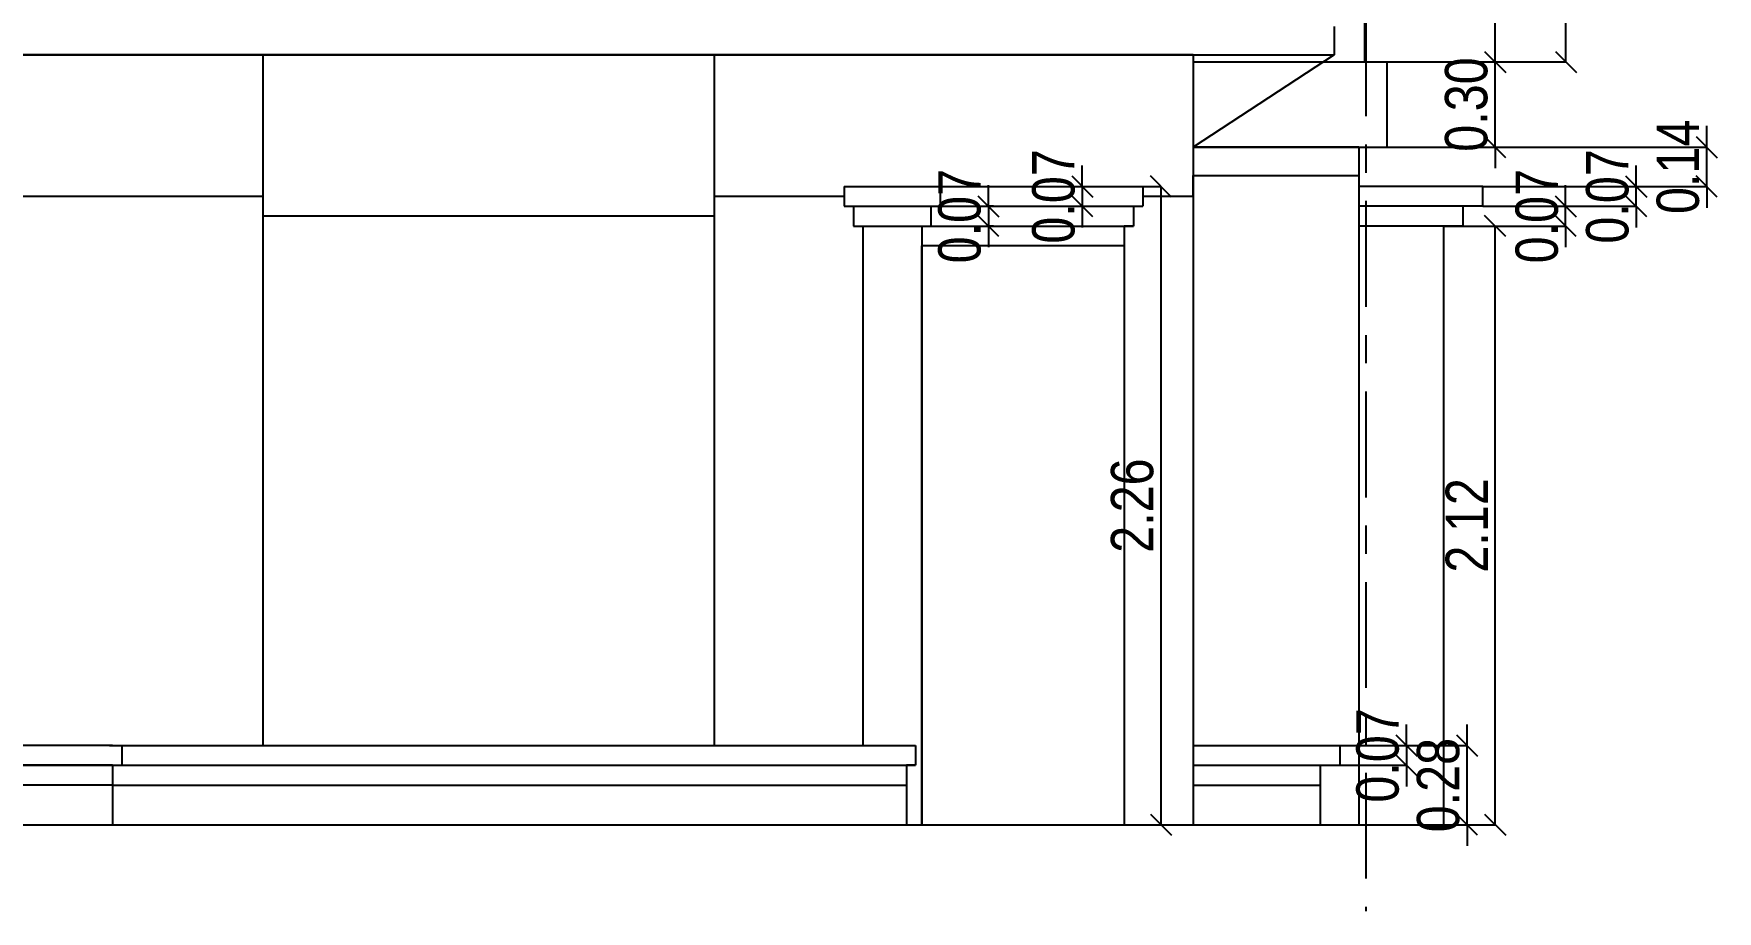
# Model space of a CAD drawing. Extents: x -135 to 36, y 31 to 104.
# Drawn here: x 29.6 to 35.57, y 44.67 to 47.78 of the extents above; entities that cross this region are included whole.
import ezdxf

# ---------------------------------------------------------------- set-up
doc = ezdxf.new("R2010")
doc.units = 0
doc.header["$MEASUREMENT"] = 0
doc.header["$PDMODE"] = 3
doc.linetypes.add('CENTER2', pattern=[1.125, 0.75, -0.125, 0.125, -0.125])
doc.layers.get('0').update_dxf_attribs({"linetype": 'CONTINUOUS'})
doc.layers.get('DEFPOINTS').update_dxf_attribs({"linetype": 'CONTINUOUS'})
for name, color, linetype in [('COTAS', 12, 'CONTINUOUS'), ('EJES', 161, 'CENTER2'), ('NUEVO', 1, 'CONTINUOUS'), ('SOMBRA', 251, 'CONTINUOUS')]:
    doc.layers.add(name, color=color, linetype=linetype)
doc.styles.add('COTAS SECUNDARIAS', font='ARIALN.TTF', dxfattribs={"height": 0.15})
doc.dimstyles.new('COTA SECUNDARIAS', dxfattribs={"dimscale": 5, "dimtxt": 1, "dimasz": 0.015, "dimexe": 0, "dimexo": 0, "dimgap": 0.005, "dimtad": 1, "dimzin": 1, "dimdsep": 46, "dimtxsty": 'COTAS SECUNDARIAS', "dimblk": 'OBLIQUE', "dimcen": 0, "dimclrd": 11, "dimclre": 11, "dimclrt": 11, "dimaunit": 1, "dimadec": 1, "dimazin": 0, "dimtfac": 0.4, "dimtix": 1, "dimtmove": 1, "dimatfit": 3, "dimfxl": 0, "dimtolj": 1, "dimtzin": 0, "dimlwd": -1, "dimarcsym": 0})

# ---------------------------------------------------------------- blocks, each defined once
blk = doc.blocks.new('_Oblique')
at = {"color": 0, "linetype": 'ByBlock', "lineweight": -2}
blk.add_line((-0.5, -0.5), (0.5, 0.5), dxfattribs=at)
blk = doc.blocks.new('*D70')
at = {"layer": 'COTAS', "color": 11}
for p, q in [((34.6813, 45.2599), (34.6813, 45.3349)), ((34.6813, 44.9795), (34.6813, 45.2599)), ((34.6813, 44.9795), (34.6813, 44.9045))]:
    blk.add_line(p, q, dxfattribs=at)
at = {"layer": 'COTAS', "color": 11, "lineweight": -2}
for p, q in [((34.2309, 45.2599), (34.6813, 45.2599)), ((34.1609, 44.9795), (34.6813, 44.9795))]:
    blk.add_line(p, q, dxfattribs=at)
at = {"layer": 'DEFPOINTS', "color": 0}
for p in [(34.2309, 45.2599), (34.6813, 45.2599), (34.1609, 44.9795)]:
    blk.add_point(p, dxfattribs=at)
at = {"layer": 'COTAS', "color": 11, "xscale": 0.075, "yscale": 0.075, "zscale": 0.075}
for p, rotation in [((34.6813, 45.2599), 270), ((34.6813, 44.9795), 90)]:
    blk.add_blockref('_Oblique', p, dxfattribs=dict(at, rotation=rotation))
at = {"layer": 'COTAS', "color": 11, "insert": (34.5797, 45.1197), "char_height": 0.15, "attachment_point": 5, "rotation": 90, "style": 'COTAS SECUNDARIAS'}
blk.add_mtext('\\A1;0.28', dxfattribs=at)
blk = doc.blocks.new('*D71')
at = {"layer": 'COTAS', "color": 11}
for p, q in [((34.4666, 45.2599), (34.4666, 45.3349)), ((34.4666, 45.2599), (34.4666, 45.1899)), ((34.4666, 45.1899), (34.4666, 45.1149))]:
    blk.add_line(p, q, dxfattribs=at)
at = {"layer": 'COTAS', "color": 11, "lineweight": -2}
for p, q in [((33.9709, 45.2599), (34.4666, 45.2599)), ((33.9709, 45.1899), (34.4666, 45.1899))]:
    blk.add_line(p, q, dxfattribs=at)
at = {"layer": 'DEFPOINTS', "color": 0}
for p in [(33.9709, 45.2599), (33.9709, 45.1899), (34.4666, 45.1899)]:
    blk.add_point(p, dxfattribs=at)
at = {"layer": 'COTAS', "color": 11, "xscale": 0.075, "yscale": 0.075, "zscale": 0.075}
for p, rotation in [((34.4666, 45.2599), 270), ((34.4666, 45.1899), 90)]:
    blk.add_blockref('_Oblique', p, dxfattribs=dict(at, rotation=rotation))
at = {"layer": 'COTAS', "color": 11, "insert": (34.365, 45.2249), "char_height": 0.15, "attachment_point": 5, "rotation": 90, "style": 'COTAS SECUNDARIAS'}
blk.add_mtext('\\A1;0.07', dxfattribs=at)
blk = doc.blocks.new('*D72')
at = {"layer": 'COTAS', "color": 11, "lineweight": -2}
for p, q in [((33.5321, 47.2399), (33.597, 47.2399)), ((33.4661, 44.9795), (33.597, 44.9795))]:
    blk.add_line(p, q, dxfattribs=at)
at = {"layer": 'COTAS', "color": 11}
blk.add_line((33.597, 44.9795), (33.597, 47.2399), dxfattribs=at)
at = {"layer": 'DEFPOINTS', "color": 0}
for p in [(33.5321, 47.2399), (33.597, 47.2399), (33.4661, 44.9795)]:
    blk.add_point(p, dxfattribs=at)
at = {"layer": 'COTAS', "color": 11, "xscale": 0.075, "yscale": 0.075, "zscale": 0.075}
for p, rotation in [((33.597, 47.2399), 90), ((33.597, 44.9795), 270)]:
    blk.add_blockref('_Oblique', p, dxfattribs=dict(at, rotation=rotation))
at = {"layer": 'COTAS', "color": 11, "insert": (33.4954, 46.1097), "char_height": 0.15, "attachment_point": 5, "rotation": 90, "style": 'COTAS SECUNDARIAS'}
blk.add_mtext('\\A1;2.26', dxfattribs=at)
blk = doc.blocks.new('*D73')
at = {"layer": 'COTAS', "color": 11}
for p, q in [((33.3178, 47.2399), (33.3178, 47.3149)), ((33.3178, 47.2399), (33.3178, 47.1699)), ((33.3178, 47.1699), (33.3178, 47.0949))]:
    blk.add_line(p, q, dxfattribs=at)
at = {"layer": 'COTAS', "color": 11, "lineweight": -2}
for p, q in [((33.003, 47.2399), (33.3178, 47.2399)), ((33.003, 47.1699), (33.3178, 47.1699))]:
    blk.add_line(p, q, dxfattribs=at)
at = {"layer": 'DEFPOINTS', "color": 0}
for p in [(33.003, 47.2399), (33.003, 47.1699), (33.3178, 47.1699)]:
    blk.add_point(p, dxfattribs=at)
at = {"layer": 'COTAS', "color": 11, "xscale": 0.075, "yscale": 0.075, "zscale": 0.075}
for p, rotation in [((33.3178, 47.2399), 270), ((33.3178, 47.1699), 90)]:
    blk.add_blockref('_Oblique', p, dxfattribs=dict(at, rotation=rotation))
at = {"layer": 'COTAS', "color": 11, "insert": (33.2163, 47.2049), "char_height": 0.15, "attachment_point": 5, "rotation": 90, "style": 'COTAS SECUNDARIAS'}
blk.add_mtext('\\A1;0.07', dxfattribs=at)
blk = doc.blocks.new('*D74')
at = {"layer": 'COTAS', "color": 11}
for p, q in [((32.985, 47.1699), (32.985, 47.2449)), ((32.985, 47.1699), (32.985, 47.0999)), ((32.985, 47.0999), (32.985, 47.0249))]:
    blk.add_line(p, q, dxfattribs=at)
at = {"layer": 'COTAS', "color": 11, "lineweight": -2}
for p, q in [((33.003, 47.1699), (32.985, 47.1699)), ((33.003, 47.0999), (32.985, 47.0999))]:
    blk.add_line(p, q, dxfattribs=at)
at = {"layer": 'DEFPOINTS', "color": 0}
for p in [(33.003, 47.1699), (32.985, 47.0999), (33.003, 47.0999)]:
    blk.add_point(p, dxfattribs=at)
at = {"layer": 'COTAS', "color": 11, "xscale": 0.075, "yscale": 0.075, "zscale": 0.075}
for p, rotation in [((32.985, 47.1699), 270), ((32.985, 47.0999), 90)]:
    blk.add_blockref('_Oblique', p, dxfattribs=dict(at, rotation=rotation))
at = {"layer": 'COTAS', "color": 11, "insert": (32.8834, 47.1349), "char_height": 0.15, "attachment_point": 5, "rotation": 90, "style": 'COTAS SECUNDARIAS'}
blk.add_mtext('\\A1;0.07', dxfattribs=at)
blk = doc.blocks.new('*D240')
at = {"layer": 'COTAS', "color": 11, "lineweight": -2}
for p, q in [((34.5975, 47.0999), (34.7808, 47.0999)), ((34.5975, 44.9795), (34.7808, 44.9795))]:
    blk.add_line(p, q, dxfattribs=at)
at = {"layer": 'COTAS', "color": 11}
blk.add_line((34.7808, 44.9795), (34.7808, 47.0999), dxfattribs=at)
at = {"layer": 'DEFPOINTS', "color": 0}
for p in [(34.5975, 47.0999), (34.7808, 47.0999), (34.5975, 44.9795)]:
    blk.add_point(p, dxfattribs=at)
at = {"layer": 'COTAS', "color": 11, "xscale": 0.075, "yscale": 0.075, "zscale": 0.075}
for p, rotation in [((34.7808, 47.0999), 90), ((34.7808, 44.9795), 270)]:
    blk.add_blockref('_Oblique', p, dxfattribs=dict(at, rotation=rotation))
at = {"layer": 'COTAS', "color": 11, "insert": (34.6805, 46.0397), "char_height": 0.15, "attachment_point": 5, "rotation": 90, "style": 'COTAS SECUNDARIAS'}
blk.add_mtext('\\A1;2.12', dxfattribs=at)
blk = doc.blocks.new('*D241')
at = {"layer": 'COTAS', "color": 11}
for p, q in [((35.0308, 47.1699), (35.0308, 47.2449)), ((35.0308, 47.0999), (35.0308, 47.1699)), ((35.0308, 47.0999), (35.0308, 47.0249))]:
    blk.add_line(p, q, dxfattribs=at)
at = {"layer": 'COTAS', "color": 11, "lineweight": -2}
for p, q in [((34.7375, 47.1699), (35.0308, 47.1699)), ((34.5975, 47.0999), (35.0308, 47.0999))]:
    blk.add_line(p, q, dxfattribs=at)
at = {"layer": 'DEFPOINTS', "color": 0}
for p in [(34.7375, 47.1699), (35.0308, 47.1699), (34.5975, 47.0999)]:
    blk.add_point(p, dxfattribs=at)
at = {"layer": 'COTAS', "color": 11, "xscale": 0.075, "yscale": 0.075, "zscale": 0.075}
for p, rotation in [((35.0308, 47.1699), 270), ((35.0308, 47.0999), 90)]:
    blk.add_blockref('_Oblique', p, dxfattribs=dict(at, rotation=rotation))
at = {"layer": 'COTAS', "color": 11, "insert": (34.9292, 47.1349), "char_height": 0.15, "attachment_point": 5, "rotation": 90, "style": 'COTAS SECUNDARIAS'}
blk.add_mtext('\\A1;0.07', dxfattribs=at)
blk = doc.blocks.new('*D242')
at = {"layer": 'COTAS', "color": 11}
for p, q in [((35.2808, 47.2399), (35.2808, 47.3149)), ((35.2808, 47.1699), (35.2808, 47.2399)), ((35.2808, 47.1699), (35.2808, 47.0949))]:
    blk.add_line(p, q, dxfattribs=at)
at = {"layer": 'COTAS', "color": 11, "lineweight": -2}
for p, q in [((34.7375, 47.2399), (35.2808, 47.2399)), ((34.7375, 47.1699), (35.2808, 47.1699))]:
    blk.add_line(p, q, dxfattribs=at)
at = {"layer": 'DEFPOINTS', "color": 0}
for p in [(34.7375, 47.2399), (35.2808, 47.2399), (34.7375, 47.1699)]:
    blk.add_point(p, dxfattribs=at)
at = {"layer": 'COTAS', "color": 11, "xscale": 0.075, "yscale": 0.075, "zscale": 0.075}
for p, rotation in [((35.2808, 47.2399), 270), ((35.2808, 47.1699), 90)]:
    blk.add_blockref('_Oblique', p, dxfattribs=dict(at, rotation=rotation))
at = {"layer": 'COTAS', "color": 11, "insert": (35.1792, 47.2049), "char_height": 0.15, "attachment_point": 5, "rotation": 90, "style": 'COTAS SECUNDARIAS'}
blk.add_mtext('\\A1;0.07', dxfattribs=at)
blk = doc.blocks.new('*D243')
at = {"layer": 'COTAS', "color": 11}
for p, q in [((35.5308, 47.3795), (35.5308, 47.4545)), ((35.5308, 47.2399), (35.5308, 47.3795)), ((35.5308, 47.2399), (35.5308, 47.1649))]:
    blk.add_line(p, q, dxfattribs=at)
at = {"layer": 'COTAS', "color": 11, "lineweight": -2}
for p, q in [((34.3975, 47.3795), (35.5308, 47.3795)), ((34.7375, 47.2399), (35.5308, 47.2399))]:
    blk.add_line(p, q, dxfattribs=at)
at = {"layer": 'DEFPOINTS', "color": 0}
for p in [(34.3975, 47.3795), (35.5308, 47.3795), (34.7375, 47.2399)]:
    blk.add_point(p, dxfattribs=at)
at = {"layer": 'COTAS', "color": 11, "xscale": 0.075, "yscale": 0.075, "zscale": 0.075}
for p, rotation in [((35.5308, 47.3795), 270), ((35.5308, 47.2399), 90)]:
    blk.add_blockref('_Oblique', p, dxfattribs=dict(at, rotation=rotation))
at = {"layer": 'COTAS', "color": 11, "insert": (35.4292, 47.3097), "char_height": 0.15, "attachment_point": 5, "rotation": 90, "style": 'COTAS SECUNDARIAS'}
blk.add_mtext('\\A1;0.14', dxfattribs=at)
blk = doc.blocks.new('*D244')
at = {"layer": 'COTAS', "color": 11}
for p, q in [((34.7808, 47.6812), (34.7808, 47.7562)), ((34.7808, 47.3795), (34.7808, 47.6812)), ((34.7808, 47.3795), (34.7808, 47.3045))]:
    blk.add_line(p, q, dxfattribs=at)
at = {"layer": 'COTAS', "color": 11, "lineweight": -2}
for p, q in [((34.3975, 47.6812), (34.7808, 47.6812)), ((34.3975, 47.3795), (34.7808, 47.3795))]:
    blk.add_line(p, q, dxfattribs=at)
at = {"layer": 'DEFPOINTS', "color": 0}
for p in [(34.3975, 47.6812), (34.7808, 47.6812), (34.3975, 47.3795)]:
    blk.add_point(p, dxfattribs=at)
at = {"layer": 'COTAS', "color": 11, "xscale": 0.075, "yscale": 0.075, "zscale": 0.075}
for p, rotation in [((34.7808, 47.6812), 270), ((34.7808, 47.3795), 90)]:
    blk.add_blockref('_Oblique', p, dxfattribs=dict(at, rotation=rotation))
at = {"layer": 'COTAS', "color": 11, "insert": (34.6792, 47.5303), "char_height": 0.15, "attachment_point": 5, "rotation": 90, "style": 'COTAS SECUNDARIAS'}
blk.add_mtext('\\A1;0.30', dxfattribs=at)
blk = doc.blocks.new('*D245')
at = {"layer": 'COTAS', "color": 11, "lineweight": -2}
for p, q in [((34.8192, 50.0929), (34.7808, 50.0929)), ((34.3975, 47.6812), (34.7808, 47.6812))]:
    blk.add_line(p, q, dxfattribs=at)
at = {"layer": 'COTAS', "color": 11}
blk.add_line((34.7808, 47.6812), (34.7808, 50.0929), dxfattribs=at)
at = {"layer": 'DEFPOINTS', "color": 0}
for p in [(34.7808, 50.0929), (34.8192, 50.0929), (34.3975, 47.6812)]:
    blk.add_point(p, dxfattribs=at)
at = {"layer": 'COTAS', "color": 11, "xscale": 0.075, "yscale": 0.075, "zscale": 0.075}
for p, rotation in [((34.7808, 50.0929), 90), ((34.7808, 47.6812), 270)]:
    blk.add_blockref('_Oblique', p, dxfattribs=dict(at, rotation=rotation))
at = {"layer": 'COTAS', "color": 11, "insert": (34.6805, 48.887), "char_height": 0.15, "attachment_point": 5, "rotation": 90, "style": 'COTAS SECUNDARIAS'}
blk.add_mtext('\\A1;2.41', dxfattribs=at)
blk = doc.blocks.new('*D247')
at = {"layer": 'COTAS', "color": 11, "lineweight": -2}
for p, q in [((29.7321, 49.9063), (35.032, 49.9063)), ((34.3975, 47.6812), (35.032, 47.6812))]:
    blk.add_line(p, q, dxfattribs=at)
at = {"layer": 'COTAS', "color": 11}
blk.add_line((35.032, 47.6812), (35.032, 49.9063), dxfattribs=at)
at = {"layer": 'DEFPOINTS', "color": 0}
for p in [(29.7321, 49.9063), (35.032, 49.9063), (34.3975, 47.6812)]:
    blk.add_point(p, dxfattribs=at)
at = {"layer": 'COTAS', "color": 11, "xscale": 0.075, "yscale": 0.075, "zscale": 0.075}
for p, rotation in [((35.032, 49.9063), 90), ((35.032, 47.6812), 270)]:
    blk.add_blockref('_Oblique', p, dxfattribs=dict(at, rotation=rotation))
at = {"layer": 'COTAS', "color": 11, "insert": (34.9317, 48.7937), "char_height": 0.15, "attachment_point": 5, "rotation": 90, "style": 'COTAS SECUNDARIAS'}
blk.add_mtext('\\A1;2.22', dxfattribs=at)

msp = doc.modelspace()

# ---------------------------------------------------------------- linework, layer by layer
for p, q in [((34.3192, 47.6812), (34.3192, 50.0929)), ((33.7109, 47.6812), (34.3975, 47.6812)), ((34.3975, 47.6812), (34.3975, 47.3795)), ((33.7109, 47.3795), (34.3975, 47.3795)), ((34.2975, 47.3795), (34.2975, 44.9795)), ((19.7903, 44.9795), (34.5975, 44.9795))]:
    msp.add_line(p, q)
at = {"color": 1}
msp.add_line((34.2109, 47.8063), (34.2109, 47.7063), dxfattribs=at)
at = {"layer": 'EJES', "linetype": 'CENTER2', "ltscale": 0.5}
msp.add_line((34.3227, 48.5388), (34.3227, 44.6728), dxfattribs=at)
at = {"layer": 'NUEVO'}
for p, q in [((29.5475, 47.7063), (34.2109, 47.7063)), ((30.4134, 47.7063), (30.4134, 45.2599)), ((32.0134, 47.7063), (32.0134, 45.2599)), ((33.7109, 47.7063), (33.7109, 44.9795)), ((32.4739, 47.2399), (33.5321, 47.2399)), ((32.4739, 47.2399), (32.4739, 47.1699)), ((32.815, 47.1699), (32.815, 47.2399)), ((33.5321, 47.2399), (33.5321, 47.1699)), ((34.7375, 47.2399), (34.2975, 47.2399)), ((34.7375, 47.1699), (34.7375, 47.2399)), ((32.4739, 47.1699), (33.5321, 47.1699)), ((32.5069, 47.1699), (32.5069, 47.0999)), ((32.782, 47.0999), (32.782, 47.1699)), ((33.4991, 47.1699), (33.4991, 47.0999)), ((34.7375, 47.1699), (34.2975, 47.1699)), ((34.6675, 47.0999), (34.6675, 47.1699)), ((32.5069, 47.0999), (33.4991, 47.0999)), ((32.5399, 47.0999), (32.5399, 45.2599)), ((32.749, 47.0999), (32.749, 44.9795)), ((33.4661, 47.0999), (33.4661, 44.9795)), ((34.6675, 47.0999), (34.2975, 47.0999)), ((34.5975, 47.0999), (34.5975, 44.9795)), ((29.8811, 45.2599), (25.5028, 45.2599)), ((29.871, 45.2599), (32.7274, 45.2599)), ((29.9141, 45.2599), (29.9141, 45.1899)), ((32.7274, 45.2599), (32.7274, 45.1899)), ((33.7109, 45.2599), (34.2309, 45.2599)), ((34.2309, 45.2599), (34.2309, 45.1899)), ((29.8811, 45.1899), (25.5028, 45.1899)), ((29.8811, 45.1899), (29.8811, 44.9795)), ((29.8811, 45.1899), (32.7274, 45.1899)), ((32.6944, 45.1899), (32.6944, 44.9795)), ((33.7109, 45.1899), (34.2309, 45.1899)), ((34.1609, 45.1899), (34.1609, 44.9795))]:
    msp.add_line(p, q, dxfattribs=at)
at = {"layer": 'SOMBRA'}
for p, q in [((33.7109, 47.7063), (29.2509, 47.7063)), ((34.2109, 47.7063), (33.7109, 47.3795)), ((33.7109, 47.7063), (34.2109, 47.7063)), ((34.2975, 47.3795), (33.7109, 47.3795)), ((34.2975, 47.3795), (34.2975, 47.2795)), ((33.7109, 47.2795), (34.2975, 47.2795)), ((33.7109, 47.2063), (33.7109, 47.2795)), ((28.0009, 47.2063), (30.4134, 47.2063)), ((30.4134, 47.2063), (30.4134, 47.1363)), ((32.0134, 47.2063), (32.4739, 47.2063)), ((32.0134, 47.2063), (32.0134, 47.1363)), ((32.4739, 47.2049), (32.4739, 47.1699)), ((32.815, 47.2399), (33.5321, 47.2399)), ((32.815, 47.1699), (32.815, 47.2399)), ((33.5321, 47.2399), (33.5321, 47.2063)), ((33.5321, 47.2063), (33.7109, 47.2063)), ((30.4134, 47.1363), (32.0134, 47.1363)), ((32.4739, 47.1699), (32.5069, 47.1699)), ((32.5069, 47.1699), (32.5069, 47.0999)), ((32.815, 47.1699), (33.4991, 47.1699)), ((33.4991, 47.1699), (33.4991, 47.0999)), ((32.5069, 47.0999), (32.5399, 47.0999)), ((32.5399, 47.0999), (32.5399, 45.2599)), ((33.4991, 47.0999), (33.4661, 47.0999)), ((33.4661, 47.0999), (33.4661, 47.0299)), ((32.749, 44.9795), (32.749, 47.0299)), ((33.4661, 47.0299), (32.749, 47.0299)), ((32.5399, 45.2599), (32.7274, 45.2599)), ((32.7274, 45.2599), (32.7274, 45.1899)), ((25.5028, 45.1899), (32.6944, 45.1899)), ((32.7274, 45.1899), (32.6944, 45.1899)), ((33.7109, 45.1899), (33.7109, 45.1199)), ((33.7109, 45.1899), (34.1609, 45.1899)), ((34.1609, 45.1899), (34.1609, 45.1199)), ((29.8811, 45.1199), (25.5028, 45.1199)), ((29.8811, 45.1199), (32.6944, 45.1199)), ((32.6944, 45.1199), (32.6944, 44.9795)), ((33.7109, 45.1199), (34.1609, 45.1199)), ((32.6944, 44.9795), (32.749, 44.9795))]:
    msp.add_line(p, q, dxfattribs=at)

# ---------------------------------------------------------------- dimensions: what is measured, and where the dimension line sits
at = {"layer": 'COTAS'}
for base, p1, p2, picture, middle in [((34.7808, 50.0929), (34.3975, 47.6812), (34.8192, 50.0929), '*D245', (34.6805, 48.887)), ((34.7808, 47.6812), (34.3975, 47.3795), (34.3975, 47.6812), '*D244', (34.6792, 47.5303)), ((35.5308, 47.3795), (34.7375, 47.2399), (34.3975, 47.3795), '*D243', (35.4292, 47.3097)), ((33.3178, 47.1699), (33.003, 47.2399), (33.003, 47.1699), '*D73', (33.2163, 47.2049)), ((35.2808, 47.2399), (34.7375, 47.1699), (34.7375, 47.2399), '*D242', (35.1792, 47.2049)), ((32.985, 47.0999), (33.003, 47.1699), (33.003, 47.0999), '*D74', (32.8834, 47.1349)), ((35.0308, 47.1699), (34.5975, 47.0999), (34.7375, 47.1699), '*D241', (34.9292, 47.1349)), ((33.597, 47.2399), (33.4661, 44.9795), (33.5321, 47.2399), '*D72', (33.4954, 46.1097)), ((34.7808, 47.0999), (34.5975, 44.9795), (34.5975, 47.0999), '*D240', (34.6805, 46.0397)), ((34.4666, 45.1899), (33.9709, 45.2599), (33.9709, 45.1899), '*D71', (34.365, 45.2249)), ((34.6813, 45.2599), (34.1609, 44.9795), (34.2309, 45.2599), '*D70', (34.5797, 45.1197))]:
    dim = msp.add_linear_dim(base=base, p1=p1, p2=p2, angle=90, dimstyle='COTA SECUNDARIAS', dxfattribs=at)
    dim.commit()
    dim.dimension.update_dxf_attribs({"geometry": picture, "text_midpoint": middle})
dim = msp.add_linear_dim(base=(35.032, 49.9063), p1=(34.3975, 47.6812), p2=(29.7321, 49.9063), angle=90, text='2.22', dimstyle='COTA SECUNDARIAS', dxfattribs=at)
dim.commit()
dim.dimension.update_dxf_attribs({"geometry": '*D247', "text_midpoint": (34.9317, 48.7937)})

doc.saveas('drawing.dxf')
